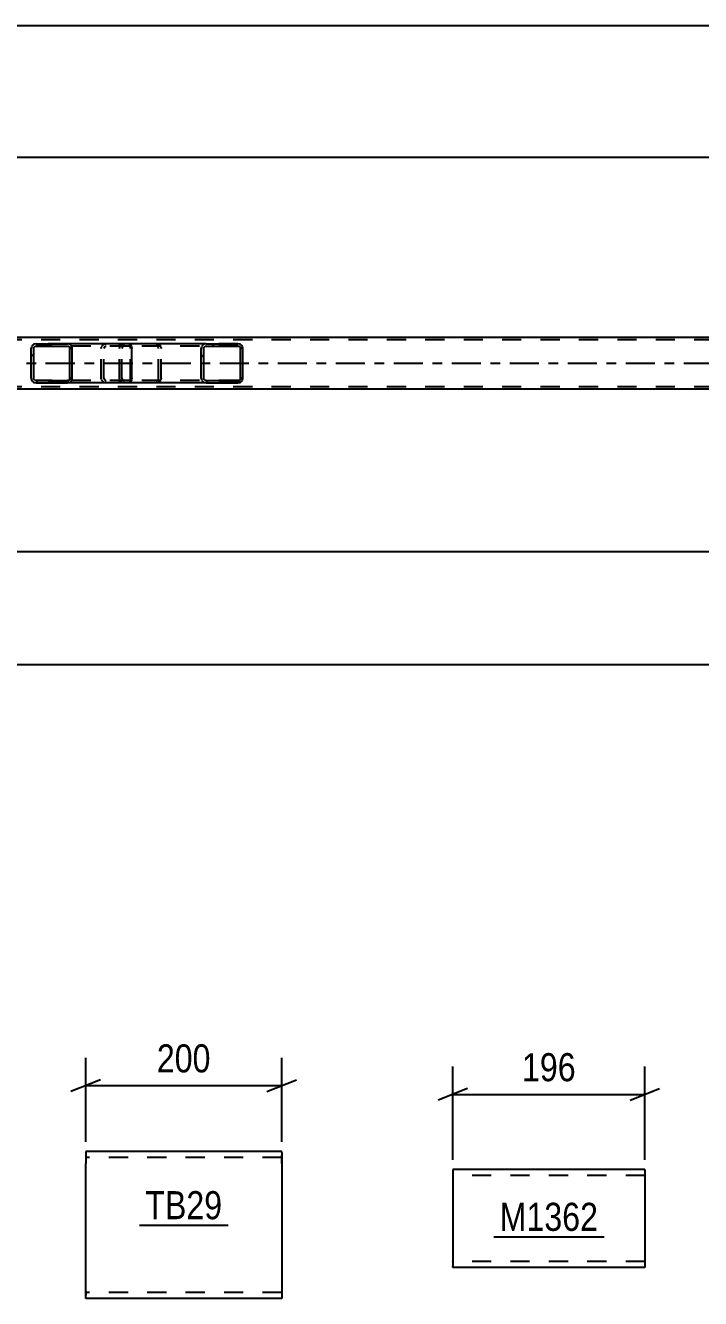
# Model space of a CAD drawing. Header units: millimetres. Extents: x 0 to 841, y 0 to 594.
# Drawn here: x 491.7 to 560.6, y 141.1 to 271.1 of the extents above; entities that cross this region are included whole.
import ezdxf

# ---------------------------------------------------------------- set-up
doc = ezdxf.new("R2010")
doc.units = ezdxf.units.MM
doc.linetypes.add('DXK_LINE_DOT2', pattern=[3.9198, 1.9599, -1.9599])
doc.linetypes.add('DXK_LINE_DOT3', pattern=[5.9187, 2.979, -0.9799, 0.9799, -0.9799])
doc.styles.add('Arial Narrow', font='ARIALN.TTF', dxfattribs={"height": 0.2})

# ---------------------------------------------------------------- blocks, each defined once
blk = doc.blocks.new('Part-283133313-1417 - 1373')
at = {"color": 2, "linetype": 'Continuous'}
for p, q in [((584.52, 239.23), (335.11, 239.23)), ((584.52, 233.95), (67.6, 233.95))]:
    blk.add_line(p, q, dxfattribs=at)
at = {"color": 7, "linetype": 'DXK_LINE_DOT2'}
for p, q in [((726.51, 238.99), (67.6, 238.99)), ((726.51, 234.19), (67.6, 234.19))]:
    blk.add_line(p, q, dxfattribs=at)
at = {"color": 7, "linetype": 'DXK_LINE_DOT3'}
blk.add_line((67.6, 236.59), (726.51, 236.59), dxfattribs=at)
blk = doc.blocks.new('Part-283133313-1536 - 1373')
at = {"linetype": 'Continuous'}
h = blk.add_hatch(dxfattribs=at)
h.set_pattern_fill('', scale=0.7, style=0, pattern_type=0)
h.set_pattern_definition([(45, (513.8368, 238.2945), (-1.57154, 1.57154), [])])
h.paths.add_polyline_path([(513.88, 238.11), (513.84, 238.29), (513.73, 238.45), (513.56, 238.55), (513.36, 238.59), (510.13, 238.59), (509.93, 238.55), (509.77, 238.45), (509.66, 238.29), (509.62, 238.11), (509.62, 235.07), (509.66, 234.89), (509.77, 234.73), (509.93, 234.63), (510.13, 234.59), (513.36, 234.59), (513.56, 234.63), (513.73, 234.73), (513.84, 234.89), (513.88, 235.07)])
h.paths.add_polyline_path([(513.6, 234.98), (513.55, 234.9), (513.46, 234.85), (513.36, 234.83), (510.13, 234.83), (510.03, 234.85), (509.95, 234.9), (509.89, 234.98), (509.87, 235.07), (509.87, 238.11), (509.89, 238.2), (509.95, 238.28), (510.03, 238.33), (510.13, 238.35), (513.36, 238.35), (513.46, 238.33), (513.55, 238.28), (513.6, 238.2), (513.62, 238.11), (513.62, 235.07)])
at = {"color": 7, "linetype": 'DXK_LINE_DOT2'}
for p, q in [((501.27, 238.11), (501.31, 238.29)), ((501.27, 235.07), (501.27, 238.11)), ((501.54, 238.2), (501.53, 238.11)), ((501.53, 235.07), (501.53, 238.11)), ((501.6, 238.28), (501.54, 238.2)), ((501.59, 238.55), (501.78, 238.59)), ((501.68, 238.33), (501.6, 238.28)), ((501.78, 238.35), (501.68, 238.33)), ((502.26, 238.59), (501.78, 238.59)), ((513.36, 238.35), (501.78, 238.35)), ((505.02, 238.59), (505.21, 238.55)), ((505.11, 238.33), (505.02, 238.35)), ((505.2, 238.28), (505.11, 238.33)), ((505.25, 238.2), (505.2, 238.28)), ((505.27, 238.11), (505.25, 238.2)), ((505.27, 235.07), (505.27, 238.11)), ((505.49, 238.29), (505.53, 238.11)), ((505.53, 235.07), (505.53, 238.11)), ((513.36, 238.59), (510.13, 238.59)), ((501.31, 234.89), (501.27, 235.07)), ((501.53, 235.07), (501.54, 234.98)), ((501.54, 234.98), (501.6, 234.9)), ((501.78, 234.59), (501.59, 234.63)), ((501.6, 234.9), (501.68, 234.85)), ((501.68, 234.85), (501.78, 234.83)), ((513.36, 234.83), (501.78, 234.83)), ((502.26, 234.59), (501.78, 234.59)), ((505.02, 234.83), (505.11, 234.85)), ((505.21, 234.63), (505.02, 234.59)), ((505.11, 234.85), (505.2, 234.9)), ((505.2, 234.9), (505.25, 234.98)), ((505.25, 234.98), (505.27, 235.07)), ((505.53, 235.07), (505.49, 234.89)), ((513.36, 234.59), (510.13, 234.59))]:
    blk.add_line(p, q, dxfattribs=at)
at = {"color": 2, "linetype": 'Continuous'}
for p, q in [((510.13, 238.59), (502.26, 238.59)), ((509.66, 238.29), (509.62, 238.11)), ((509.62, 235.07), (509.62, 238.11)), ((509.87, 238.11), (509.89, 238.2)), ((509.87, 235.07), (509.87, 238.11)), ((509.89, 238.2), (509.95, 238.28)), ((510.13, 238.59), (509.93, 238.55)), ((509.95, 238.28), (510.03, 238.33)), ((510.03, 238.33), (510.13, 238.35)), ((510.13, 238.59), (513.36, 238.59)), ((510.13, 238.35), (513.36, 238.35)), ((513.56, 238.55), (513.36, 238.59)), ((513.36, 238.35), (513.46, 238.33)), ((513.46, 238.33), (513.55, 238.28)), ((513.55, 238.28), (513.6, 238.2)), ((513.6, 238.2), (513.62, 238.11)), ((513.62, 235.07), (513.62, 238.11)), ((513.88, 238.11), (513.84, 238.29)), ((513.88, 235.07), (513.88, 238.11)), ((510.13, 234.59), (502.26, 234.59)), ((509.62, 235.07), (509.66, 234.89)), ((509.89, 234.98), (509.87, 235.07)), ((509.95, 234.9), (509.89, 234.98)), ((509.93, 234.63), (510.13, 234.59)), ((510.03, 234.85), (509.95, 234.9)), ((510.13, 234.83), (510.03, 234.85)), ((510.13, 234.83), (513.36, 234.83)), ((510.13, 234.59), (513.36, 234.59)), ((513.46, 234.85), (513.36, 234.83)), ((513.36, 234.59), (513.56, 234.63)), ((513.55, 234.9), (513.46, 234.85)), ((513.6, 234.98), (513.55, 234.9)), ((513.62, 235.07), (513.6, 234.98)), ((513.84, 234.89), (513.88, 235.07))]:
    blk.add_line(p, q, dxfattribs=at)
at = {"color": 7, "linetype": 'DXK_LINE_DOT2'}
for centre, start, end in [((501.76, 238.09), 110.7583, 155.6801), ((505.04, 238.09), 24.3199, 69.2417), ((501.76, 235.09), 204.3199, 249.2417), ((505.04, 235.09), 290.7583, 335.6801)]:
    blk.add_arc(centre, 0.496, start, end, dxfattribs=at)
at = {"color": 2, "linetype": 'Continuous'}
for centre, start, end in [((510.11, 238.09), 110.7583, 155.68), ((513.38, 238.09), 24.32, 69.2417), ((510.11, 235.09), 204.32, 249.2417), ((513.38, 235.09), 290.7583, 335.68)]:
    blk.add_arc(centre, 0.496, start, end, dxfattribs=at)
blk = doc.blocks.new('Part-283133313-1546 - 1373')
at = {"linetype": 'Continuous'}
h = blk.add_hatch(dxfattribs=at)
h.set_pattern_fill('', scale=0.7, style=0, pattern_type=0)
h.set_pattern_definition([(45, (496.4262, 238.2945), (-1.57154, 1.57154), [])])
h.paths.add_polyline_path([(496.46, 238.11), (496.43, 238.29), (496.32, 238.45), (496.15, 238.55), (495.96, 238.59), (492.78, 238.59), (492.59, 238.55), (492.42, 238.45), (492.31, 238.29), (492.27, 238.11), (492.27, 235.07), (492.31, 234.89), (492.42, 234.73), (492.59, 234.63), (492.78, 234.59), (495.96, 234.59), (496.15, 234.63), (496.32, 234.73), (496.43, 234.89), (496.46, 235.07)])
h.paths.add_polyline_path([(496.19, 234.98), (496.14, 234.9), (496.06, 234.85), (495.96, 234.83), (492.78, 234.83), (492.68, 234.85), (492.6, 234.9), (492.55, 234.98), (492.53, 235.07), (492.53, 238.11), (492.55, 238.2), (492.6, 238.28), (492.68, 238.33), (492.78, 238.35), (495.96, 238.35), (496.06, 238.33), (496.14, 238.28), (496.19, 238.2), (496.21, 238.11), (496.21, 235.07)])
at = {"color": 2, "linetype": 'Continuous'}
for p, q in [((492.31, 238.29), (492.27, 238.11)), ((492.27, 235.07), (492.27, 238.11)), ((492.53, 238.11), (492.55, 238.2)), ((492.53, 235.07), (492.53, 238.11)), ((492.55, 238.2), (492.6, 238.28)), ((492.78, 238.59), (492.59, 238.55)), ((492.6, 238.28), (492.68, 238.33)), ((492.68, 238.33), (492.78, 238.35)), ((492.78, 238.59), (495.96, 238.59)), ((492.78, 238.35), (495.96, 238.35)), ((502.26, 238.59), (495.96, 238.59)), ((496.15, 238.55), (495.96, 238.59)), ((495.96, 238.35), (496.06, 238.33)), ((496.06, 238.33), (496.14, 238.28)), ((496.14, 238.28), (496.19, 238.2)), ((496.19, 238.2), (496.21, 238.11)), ((496.21, 235.07), (496.21, 238.11)), ((496.46, 238.11), (496.43, 238.29)), ((496.46, 235.07), (496.46, 238.11)), ((502.26, 238.59), (502.37, 238.55)), ((502.37, 238.55), (502.45, 238.45)), ((502.45, 238.45), (502.51, 238.29)), ((502.51, 238.29), (502.53, 238.11)), ((502.53, 235.07), (502.53, 238.11)), ((492.27, 235.07), (492.31, 234.89)), ((492.55, 234.98), (492.53, 235.07)), ((492.6, 234.9), (492.55, 234.98)), ((492.59, 234.63), (492.78, 234.59)), ((492.68, 234.85), (492.6, 234.9)), ((492.78, 234.83), (492.68, 234.85)), ((492.78, 234.83), (495.96, 234.83)), ((492.78, 234.59), (495.96, 234.59)), ((496.06, 234.85), (495.96, 234.83)), ((495.96, 234.59), (496.15, 234.63)), ((502.26, 234.59), (495.96, 234.59)), ((496.14, 234.9), (496.06, 234.85)), ((496.19, 234.98), (496.14, 234.9)), ((496.21, 235.07), (496.19, 234.98)), ((496.43, 234.89), (496.46, 235.07)), ((502.37, 234.63), (502.26, 234.59)), ((502.45, 234.73), (502.37, 234.63)), ((502.51, 234.89), (502.45, 234.73)), ((502.53, 235.07), (502.51, 234.89))]:
    blk.add_line(p, q, dxfattribs=at)
at = {"color": 7, "linetype": 'DXK_LINE_DOT2'}
for p, q in [((495.96, 238.59), (492.78, 238.59)), ((502.26, 238.35), (492.78, 238.35)), ((499.42, 238.11), (499.46, 238.29)), ((499.42, 235.07), (499.42, 238.11)), ((499.7, 238.2), (499.68, 238.11)), ((499.68, 235.07), (499.68, 238.11)), ((499.75, 238.28), (499.7, 238.2)), ((499.74, 238.55), (499.93, 238.59)), ((499.75, 238.28), (499.77, 238.29)), ((499.77, 238.29), (499.83, 238.33)), ((499.83, 238.33), (499.93, 238.35)), ((501.27, 238.35), (501.27, 238.59)), ((502.31, 238.33), (502.26, 238.35)), ((502.36, 238.28), (502.31, 238.33)), ((502.39, 238.2), (502.36, 238.28)), ((502.4, 238.11), (502.39, 238.2)), ((502.4, 235.07), (502.4, 238.11)), ((502.26, 234.83), (492.78, 234.83)), ((495.96, 234.59), (492.78, 234.59)), ((499.46, 234.89), (499.42, 235.07)), ((499.68, 235.07), (499.7, 234.98)), ((499.7, 234.98), (499.75, 234.9)), ((499.93, 234.59), (499.74, 234.63)), ((499.75, 234.9), (499.77, 234.89)), ((499.77, 234.89), (499.83, 234.85)), ((499.83, 234.85), (499.93, 234.83)), ((501.27, 234.59), (501.27, 234.83)), ((502.26, 234.83), (502.31, 234.85)), ((502.31, 234.85), (502.36, 234.9)), ((502.36, 234.9), (502.39, 234.98)), ((502.39, 234.98), (502.4, 235.07))]:
    blk.add_line(p, q, dxfattribs=at)
at = {"color": 2, "linetype": 'Continuous'}
for centre, start, end in [((492.76, 238.1), 111.1941, 156.1506), ((495.98, 238.1), 23.8494, 68.8059), ((492.76, 235.09), 203.8494, 248.8059), ((495.98, 235.09), 291.1941, 336.1506)]:
    blk.add_arc(centre, 0.492, start, end, dxfattribs=at)
at = {"color": 7, "linetype": 'DXK_LINE_DOT2'}
for centre, start, end in [((499.91, 238.1), 111.1941, 156.1506), ((499.91, 235.09), 203.8494, 248.8059)]:
    blk.add_arc(centre, 0.492, start, end, dxfattribs=at)
blk = doc.blocks.new('Part-283133313-5475 - 5471')
at = {"color": 2, "linetype": 'Continuous'}
for p, q in [((554.89, 154.26), (535.29, 154.26)), ((535.29, 154.26), (535.29, 144.35)), ((554.89, 154.26), (554.89, 144.26)), ((535.29, 144.26), (535.29, 144.35)), ((554.89, 144.26), (535.29, 144.26))]:
    blk.add_line(p, q, dxfattribs=at)
at = {"color": 7, "linetype": 'DXK_LINE_DOT2'}
for p, q in [((554.89, 153.66), (535.29, 153.66)), ((554.89, 154.17), (554.89, 154.26)), ((535.29, 144.86), (535.29, 144.9)), ((554.89, 144.86), (535.29, 144.86)), ((554.89, 144.86), (554.89, 144.9))]:
    blk.add_line(p, q, dxfattribs=at)
blk = doc.blocks.new('Part-283133313-5146 - 5142')
at = {"color": 2, "linetype": 'Continuous'}
for p, q in [((497.83, 156.09), (497.83, 154.89)), ((517.83, 156.09), (497.83, 156.09)), ((517.83, 156), (517.83, 156.09)), ((497.83, 141.83), (497.83, 154.89)), ((517.83, 156), (517.83, 154.89)), ((517.83, 154.89), (517.83, 141.09)), ((497.83, 141.18), (497.83, 141.83)), ((497.83, 141.09), (497.83, 141.18)), ((517.83, 141.09), (497.83, 141.09))]:
    blk.add_line(p, q, dxfattribs=at)
at = {"color": 7, "linetype": 'DXK_LINE_DOT2'}
for p, q in [((517.83, 155.49), (497.83, 155.49)), ((517.83, 154.89), (517.83, 155.74)), ((497.83, 141.83), (497.83, 141.44)), ((497.83, 141.69), (497.83, 141.73)), ((517.83, 141.69), (517.83, 141.73)), ((517.83, 141.69), (497.83, 141.69))]:
    blk.add_line(p, q, dxfattribs=at)
blk = doc.blocks.new('StraightDimension-283133313-1760 - 1373')
at = {"color": 7, "linetype": 'Continuous'}
blk.add_line((329.91, 257.63), (585.32, 257.63), dxfattribs=at)
blk = doc.blocks.new('StraightDimension-283133313-1683 - 1373')
at = {"color": 7, "linetype": 'Continuous'}
blk.add_line((58.34, 205.85), (735.77, 205.85), dxfattribs=at)
blk = doc.blocks.new('StraightDimension-283133313-1711 - 1373')
at = {"color": 7, "linetype": 'Continuous'}
blk.add_line((58.98, 271.09), (735.13, 271.09), dxfattribs=at)
blk = doc.blocks.new('StraightDimension-283133313-1737 - 1373')
at = {"color": 7, "linetype": 'Continuous'}
blk.add_line((329.91, 217.36), (585.32, 217.36), dxfattribs=at)
blk = doc.blocks.new('StraightDimension-283133313-5477 - 5471')
at = {"color": 7, "linetype": 'Continuous'}
for p, q in [((535.29, 155.26), (535.29, 164.78)), ((554.89, 155.26), (554.89, 164.78)), ((536.79, 162.53), (533.79, 161.33)), ((553.39, 161.33), (556.39, 162.53)), ((535.29, 161.93), (554.89, 161.93))]:
    blk.add_line(p, q, dxfattribs=at)
at = {"color": 0}
blk.add_wipeout([(548.43, 162.68), (548.43, 166.88), (541.75, 166.88), (541.75, 162.68)], dxfattribs=at)
at = {"color": 3, "style": 'Arial Narrow'}
blk.add_text('196', height=2.863, dxfattribs=at).set_placement((542.35, 163.28))
blk = doc.blocks.new('StraightDimension-283133313-5149 - 5142')
at = {"color": 7, "linetype": 'Continuous'}
for p, q in [((497.83, 157.09), (497.83, 165.68)), ((517.83, 157.09), (517.83, 165.68)), ((499.33, 163.43), (496.33, 162.23)), ((497.83, 162.83), (517.83, 162.83)), ((516.33, 162.23), (519.33, 163.43))]:
    blk.add_line(p, q, dxfattribs=at)
at = {"color": 0}
blk.add_wipeout([(511.18, 163.58), (511.18, 167.78), (504.49, 167.78), (504.49, 163.58)], dxfattribs=at)
at = {"color": 3, "style": 'Arial Narrow'}
blk.add_text('200', height=2.863, dxfattribs=at).set_placement((505.09, 164.18))
blk = doc.blocks.new('Mark-283133313-5473 - 5471')
at = {"color": 0}
blk.add_wipeout([(550.12, 148), (550.12, 151), (540.07, 151), (540.07, 148)], dxfattribs=at)
blk.add_wipeout([(550.12, 148), (550.12, 151), (540.07, 151), (540.07, 148)], dxfattribs=at)
at = {"color": 30, "linetype": 'Continuous'}
blk.add_line((539.47, 147.4), (550.72, 147.4), dxfattribs=at)
at = {"color": 3, "style": 'Arial Narrow'}
blk.add_text('M1362', height=2.863, dxfattribs=at).set_placement((540.07, 148))
blk = doc.blocks.new('Mark-283133313-5144 - 5142')
at = {"color": 0}
blk.add_wipeout([(511.76, 149.19), (511.76, 152.19), (503.91, 152.19), (503.91, 149.19)], dxfattribs=at)
blk.add_wipeout([(511.76, 149.19), (511.76, 152.19), (503.91, 152.19), (503.91, 149.19)], dxfattribs=at)
at = {"color": 30, "linetype": 'Continuous'}
blk.add_line((503.31, 148.59), (512.36, 148.59), dxfattribs=at)
at = {"color": 3, "style": 'Arial Narrow'}
blk.add_text('TB29', height=2.863, dxfattribs=at).set_placement((503.91, 149.19))

msp = doc.modelspace()

# ---------------------------------------------------------------- block references
for name in ['StraightDimension-283133313-1760 - 1373', 'Part-283133313-1417 - 1373', 'Part-283133313-1546 - 1373', 'Part-283133313-1536 - 1373', 'StraightDimension-283133313-1683 - 1373', 'StraightDimension-283133313-5149 - 5142', 'StraightDimension-283133313-5477 - 5471', 'Part-283133313-5146 - 5142', 'Part-283133313-5475 - 5471']:
    msp.add_blockref(name, (0, 0))

# ---------------------------------------------------------------- next in the draw order: block references
for name in ['StraightDimension-283133313-1711 - 1373', 'StraightDimension-283133313-1737 - 1373', 'Mark-283133313-5144 - 5142', 'Mark-283133313-5473 - 5471']:
    msp.add_blockref(name, (0, 0))

doc.saveas('drawing.dxf')
